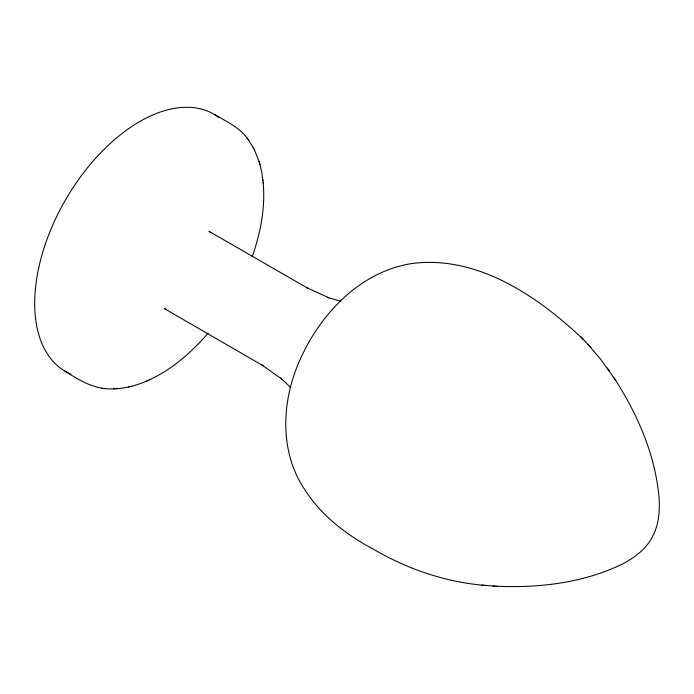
<?xml version="1.0" encoding="UTF-8"?>
<svg xmlns="http://www.w3.org/2000/svg" width="694" height="694" viewBox="0 0 694 694"><rect width="100%" height="100%" fill="white"/><g stroke="black" fill="none" stroke-linecap="round" stroke-linejoin="round"><path stroke-width="1.04" d="M252.122 256.901C260.502 233.245 265.429 207.914 263.208 182.756M208.096 333.163C191.796 352.248 172.32 369.182 149.427 379.844M64.663 370.978C78.76 379.861 94.141 389.455 111.508 388.9C123.914 388.935 136.145 385.708 147.449 380.728M146.885 380.98L149.973 379.592M128.789 386.948L129.414 386.801M131.253 386.35L131.869 386.202M113.825 388.866L114.458 388.84M116.158 388.753L116.783 388.727M493.122 586.057C536.948 588.408 582.526 583.42 622.397 564.049C633.943 558.011 645.03 549.891 651.597 538.379C658.597 526.364 659.942 511.964 659.109 498.344C655.483 454.822 637.283 413.546 613.652 377.302M583.489 339.592C538.362 296.668 477.559 254.915 412.019 263.529C361.956 271.181 322.875 311.207 302.02 355.449C281.859 396.933 278.068 449.573 304.484 489.287C321.209 515.573 346.61 535.048 373.866 549.475C407.985 569.384 446.294 582.335 485.757 585.476M481.853 585.181L496.878 586.343M101.957 388.128L102.573 388.215M104.143 388.423L104.759 388.51M340.728 301.309L327.36 297.327L328.652 297.743L306.609 287.611L307.737 288.192L208.929 231.284L210.898 232.915M166.707 309.455L164.313 308.57L263 365.677L261.924 365.001L281.729 379.019L280.723 378.109L290.855 387.694M214.75 114.701C226.14 121.337 238.927 127.106 247.038 137.993M588.148 344.597L600.51 359.093L615.778 380.407M580.678 336.607L590.889 347.521M248.01 139.251L253.518 147.969M246.656 137.499L248.383 139.737M607.25 367.976L609.462 371.203M254.299 149.488L259.235 161.945M253.232 147.406L254.585 150.051M259.764 163.767L261.716 171.956L263.269 183.355M259.053 161.338L259.946 164.365M262.931 179.989L262.991 180.596M70.944 374.179A148.499 85.735 -60 0 1 65.453 199.967A148.499 85.735 -60 0 1 219.07 117.616"/></g></svg>
